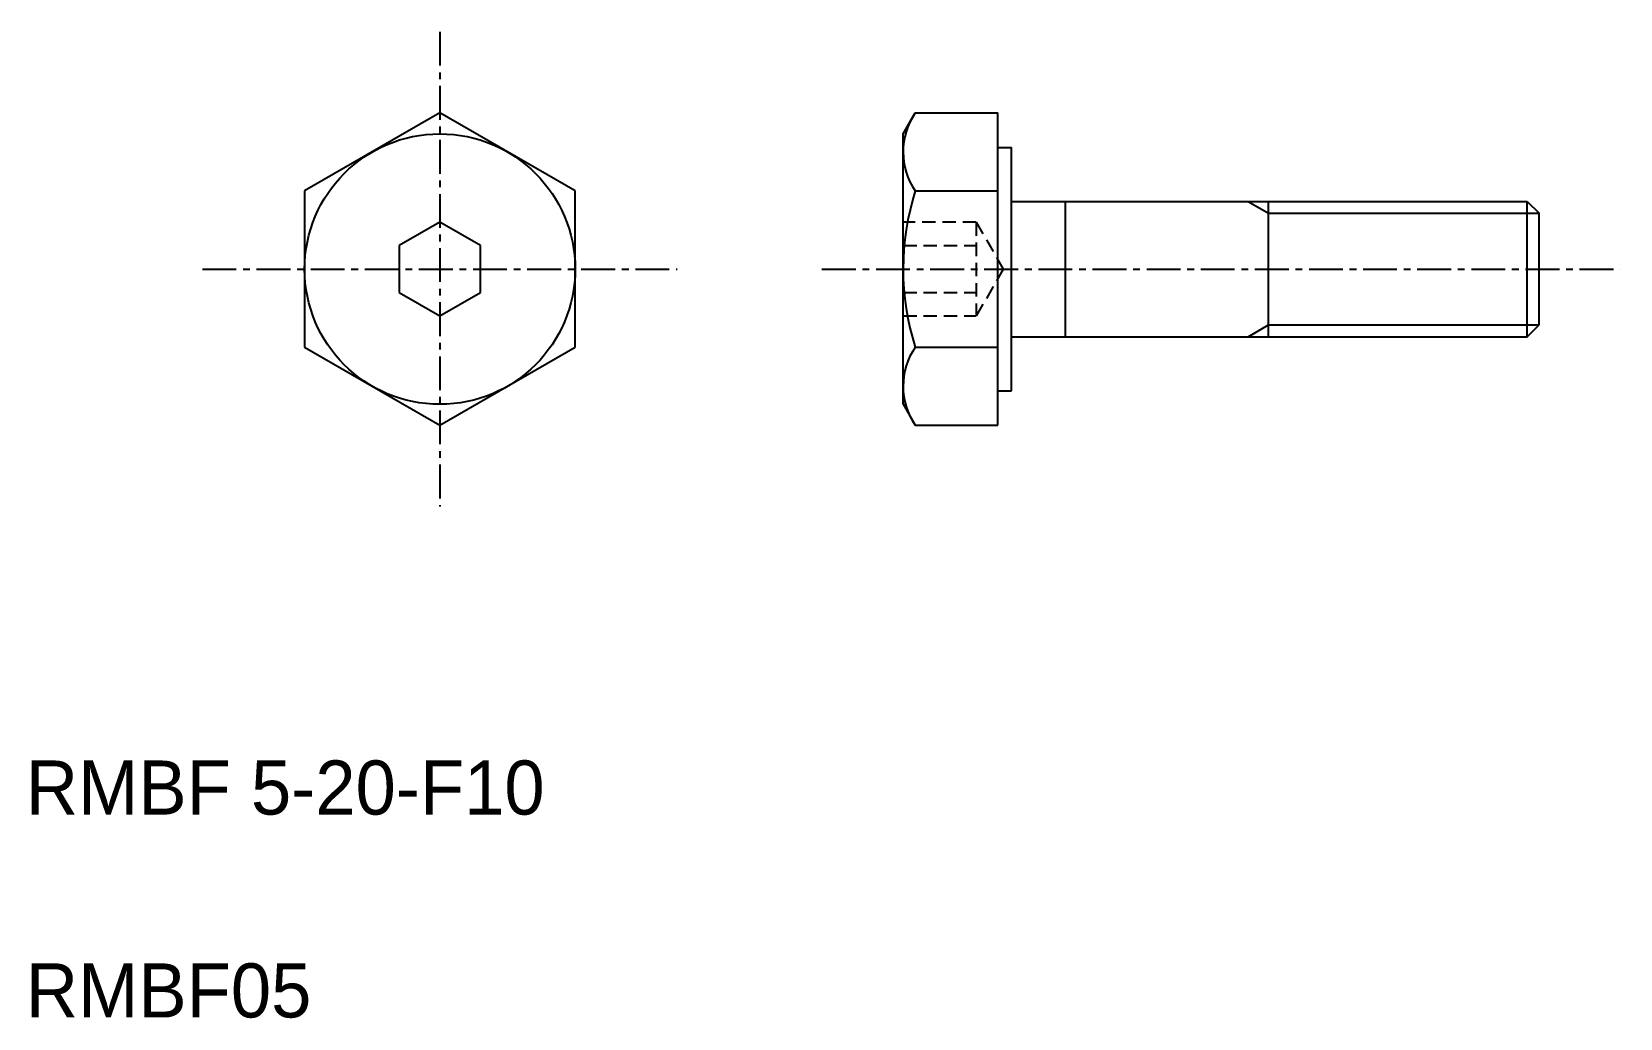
# Model space of a CAD drawing. Extents: x 9.9 to 68.6, y 10.7 to 47.1.
import ezdxf

# ---------------------------------------------------------------- set-up
doc = ezdxf.new("R2010")
doc.units = 0
doc.linetypes.add('CENTER', pattern=[2, 1.25, -0.25, 0.25, -0.25])
doc.linetypes.add('DASHED', pattern=[0.75, 0.5, -0.25])
doc.layers.get('0').update_dxf_attribs({"linetype": 'CONTINUOUS'})
doc.layers.add('CENTER', color=1, linetype='CENTER')

msp = doc.modelspace()

# ---------------------------------------------------------------- linework, layer by layer
at = {"color": 7, "linetype": 'CONTINUOUS'}
for p, q in [((25, 44.138), (20, 41.252)), ((30, 41.252), (25, 44.138)), ((42.12, 43.365), (42.567, 44.138)), ((42.567, 44.138), (45.62, 44.138)), ((45.62, 32.591), (45.62, 44.138)), ((23.75, 43.417), (23.75, 43.417)), ((42.12, 33.365), (42.12, 43.365)), ((45.62, 42.865), (46.12, 42.865)), ((46.12, 33.865), (46.12, 42.865)), ((22.5, 42.695), (22.5, 42.695)), ((20, 41.252), (20, 35.478)), ((30, 35.478), (30, 41.252)), ((42.567, 41.252), (45.62, 41.252)), ((46.12, 40.865), (65.187, 40.865)), ((48.12, 35.865), (48.12, 40.865)), ((55.62, 35.865), (55.62, 40.865)), ((65.187, 35.865), (65.187, 40.865)), ((65.187, 40.865), (65.62, 40.432)), ((25, 40.097), (23.5, 39.231)), ((26.5, 39.231), (25, 40.097)), ((65.62, 36.298), (65.62, 40.432)), ((23.5, 39.231), (23.5, 37.499)), ((26.5, 37.499), (26.5, 39.231)), ((23.5, 37.499), (25, 36.633)), ((25, 36.633), (26.5, 37.499)), ((46.12, 35.865), (65.187, 35.865)), ((65.187, 35.865), (65.62, 36.298)), ((20, 35.478), (25, 32.591)), ((25, 32.591), (30, 35.478)), ((42.565, 35.478), (45.62, 35.478)), ((45.62, 33.865), (46.12, 33.865)), ((42.12, 33.365), (42.567, 32.591)), ((42.567, 32.591), (45.62, 32.591))]:
    msp.add_line(p, q, dxfattribs=at)
at = {"color": 3, "linetype": 'CONTINUOUS'}
for p, q in [((54.87, 40.865), (55.62, 40.432)), ((55.62, 40.432), (65.62, 40.432)), ((54.87, 35.865), (55.62, 36.298)), ((55.62, 36.298), (65.62, 36.298))]:
    msp.add_line(p, q, dxfattribs=at)
at = {"color": 3, "linetype": 'DASHED'}
for p, q in [((44.82, 40.097), (42.12, 40.097)), ((44.82, 40.097), (45.82, 38.365)), ((44.82, 40.097), (44.82, 36.633)), ((42.12, 39.231), (44.82, 39.231)), ((45.82, 38.365), (44.82, 36.633)), ((42.12, 37.499), (44.82, 37.499)), ((42.12, 36.633), (44.82, 36.633))]:
    msp.add_line(p, q, dxfattribs=at)
at = {"color": 7, "linetype": 'CONTINUOUS'}
msp.add_circle((25, 38.365), 5, dxfattribs=at)
for centre, radius, start, end in [((44.668, 42.697), 2.548, 145.56341, 214.56354), ((51.658, 38.357), 9.538, 162.3343, 197.56885), ((44.668, 34.032), 2.548, 145.43646, 214.43659)]:
    msp.add_arc(centre, radius, start, end, dxfattribs=at)
at = {"layer": 'CENTER', "color": 1, "linetype": 'CENTER'}
for p, q in [((25, 47.138), (25, 29.591)), ((16.227, 38.365), (33.774, 38.365)), ((39.12, 38.365), (68.62, 38.365))]:
    msp.add_line(p, q, dxfattribs=at)

# ---------------------------------------------------------------- texts
at = {"color": 7, "linetype": 'CONTINUOUS'}
for s, p in [('RMBF 5-20-F10', (9.699, 18.198)), ('RMBF05', (9.699, 10.698))]:
    msp.add_text(s, height=2, dxfattribs=at).set_placement(p)

doc.saveas('drawing.dxf')
